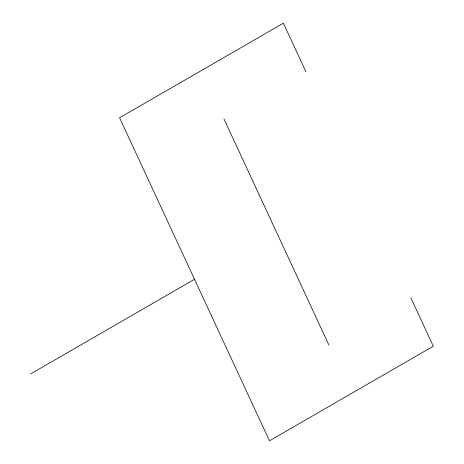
<?xml version="1.0" encoding="UTF-8"?>
<svg xmlns="http://www.w3.org/2000/svg" width="464" height="464" viewBox="0 0 464 464"><rect width="100%" height="100%" fill="white"/><g stroke="black" fill="none" stroke-linecap="round" stroke-linejoin="round"><path stroke-width="0.7" d="M30.694 373.88L194.52 279.293M305.88 71.653L283.394 23.2L119.567 117.786L269.48 440.8L433.306 346.214L410.82 297.76M223.967 118.946L328.906 345.054"/></g></svg>
